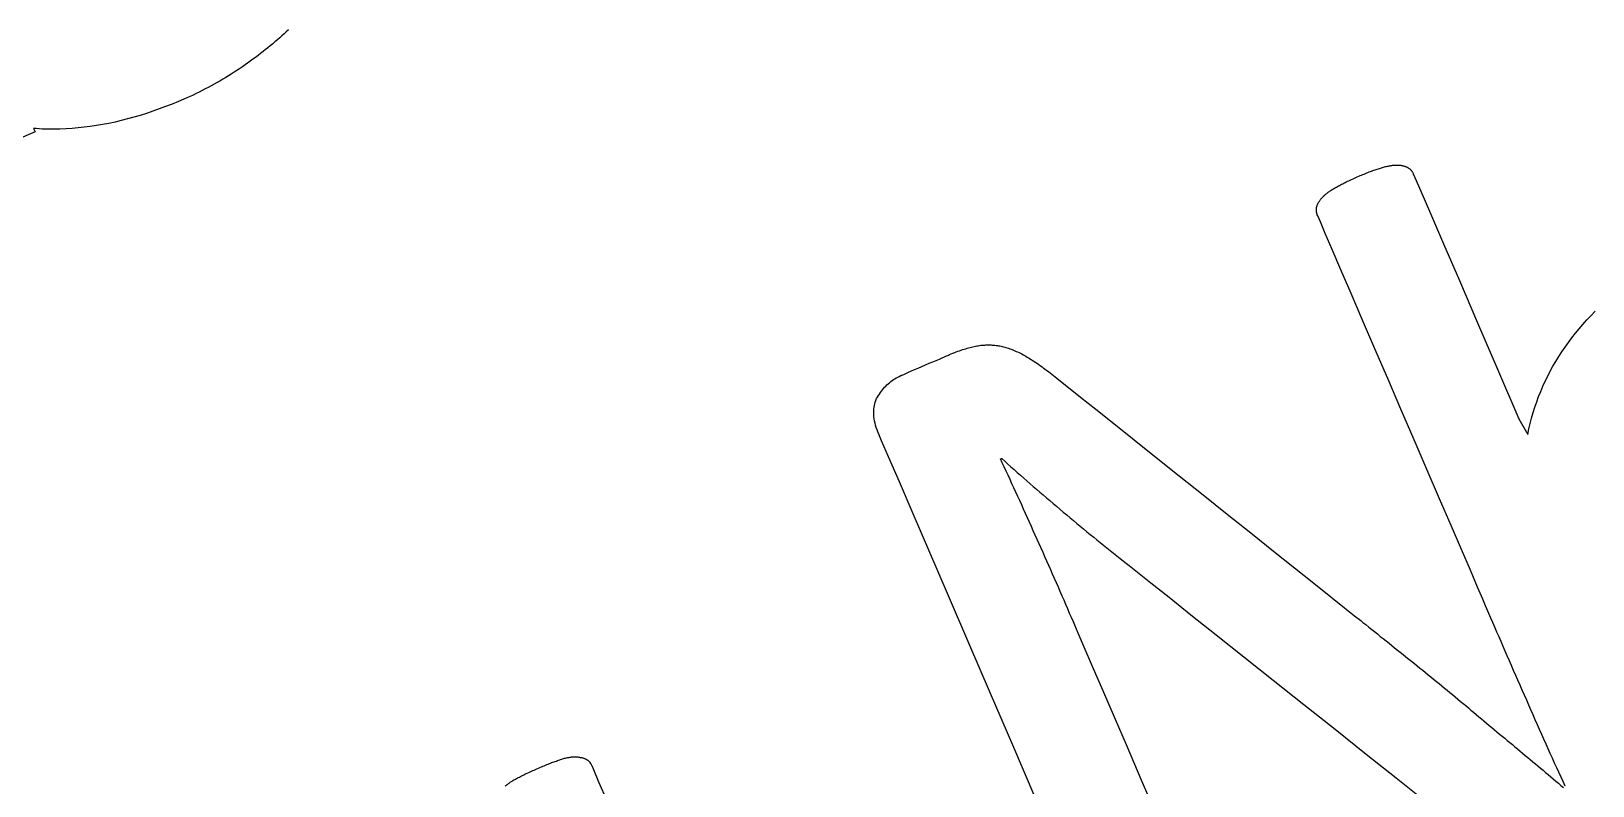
# Model space of a CAD drawing. Header units: millimetres. Extents: x 47 to 159, y 49 to 299.
# Drawn here: x 94.85 to 106.48, y 251.07 to 256.69 of the extents above; entities that cross this region are included whole.
import ezdxf

# ---------------------------------------------------------------- set-up
doc = ezdxf.new("R2010")
doc.units = ezdxf.units.MM

# ---------------------------------------------------------------- blocks, each defined once
blk = doc.blocks.new('angel 01')
for points in [[(-19.44, 202.07), (-19.548, 202.32), (-19.651, 202.56), (-19.747, 202.784), (-19.835, 202.986), (-19.91, 203.162), (-19.972, 203.305), (-20.017, 203.409), (-20.043, 203.47), (-20.053, 203.493), (-20.067, 203.525), (-20.081, 203.557), (-20.095, 203.59), (-20.109, 203.622), (-20.123, 203.654), (-20.137, 203.686), (-20.151, 203.719), (-20.165, 203.751), (-20.179, 203.783), (-20.194, 203.816), (-20.208, 203.848), (-20.222, 203.88), (-20.236, 203.913), (-20.251, 203.945), (-20.265, 203.978), (-20.279, 204.01), (-20.294, 204.042), (-20.308, 204.075), (-20.323, 204.107), (-20.337, 204.14), (-20.352, 204.172), (-20.366, 204.204), (-20.381, 204.236), (-20.395, 204.268), (-20.41, 204.3), (-20.424, 204.332), (-20.438, 204.364), (-20.453, 204.396), (-20.467, 204.428), (-20.482, 204.459), (-20.496, 204.491), (-20.511, 204.522), (-20.525, 204.554), (-20.539, 204.585), (-20.554, 204.616), (-20.568, 204.647), (-20.583, 204.678), (-20.595, 204.706), (-20.595, 204.706), (-20.595, 204.706), (-20.595, 204.706), (-20.594, 204.707), (-20.594, 204.707), (-20.593, 204.707), (-20.593, 204.707), (-20.592, 204.708), (-20.592, 204.708), (-20.591, 204.708), (-20.59, 204.708), (-20.59, 204.709), (-20.589, 204.709), (-20.589, 204.709), (-20.588, 204.709), (-20.588, 204.71), (-20.587, 204.71), (-20.587, 204.71), (-20.587, 204.709), (-20.564, 204.689), (-20.541, 204.668), (-20.518, 204.647), (-20.494, 204.627), (-20.471, 204.606), (-20.447, 204.585), (-20.423, 204.564), (-20.4, 204.543), (-20.376, 204.522), (-20.352, 204.501), (-20.327, 204.481), (-20.303, 204.459), (-20.278, 204.438), (-20.254, 204.417), (-20.229, 204.396), (-20.204, 204.375), (-20.179, 204.354), (-20.154, 204.333), (-20.128, 204.311), (-20.103, 204.29), (-20.078, 204.269), (-20.053, 204.248), (-20.027, 204.227), (-20.002, 204.206), (-19.977, 204.186), (-19.952, 204.165), (-19.927, 204.145), (-19.902, 204.124), (-19.878, 204.104), (-19.853, 204.084), (-19.828, 204.064), (-19.804, 204.044), (-19.779, 204.025), (-19.755, 204.005), (-19.73, 203.986), (-19.706, 203.966), (-19.682, 203.947), (-19.657, 203.928), (-19.637, 203.912), (-19.576, 203.863), (-19.476, 203.784), (-19.341, 203.677), (-19.178, 203.547), (-18.991, 203.398), (-18.785, 203.234), (-18.565, 203.06), (-18.336, 202.878), (-18.104, 202.694), (-17.874, 202.51), (-17.65, 202.332), (-17.438, 202.164)], [(-24.284, 202.271), (-24.28, 202.275), (-24.275, 202.278), (-24.27, 202.282), (-24.265, 202.286), (-24.26, 202.29), (-24.255, 202.294), (-24.25, 202.298), (-24.244, 202.302), (-24.238, 202.305), (-24.232, 202.309), (-24.226, 202.313), (-24.22, 202.317), (-24.213, 202.32), (-24.207, 202.324), (-24.2, 202.328), (-24.193, 202.332), (-24.186, 202.335), (-24.178, 202.339), (-24.17, 202.343), (-24.162, 202.347), (-24.154, 202.351), (-24.146, 202.356), (-24.137, 202.36), (-24.128, 202.364), (-24.119, 202.368), (-24.109, 202.373), (-24.099, 202.377), (-24.089, 202.382), (-24.079, 202.387), (-24.068, 202.391), (-24.058, 202.396), (-24.047, 202.401), (-24.036, 202.406), (-24.025, 202.41), (-24.014, 202.415), (-24.004, 202.419), (-23.994, 202.423), (-23.984, 202.427), (-23.974, 202.431), (-23.964, 202.435), (-23.955, 202.439), (-23.946, 202.442), (-23.937, 202.446), (-23.928, 202.449), (-23.919, 202.452), (-23.911, 202.455), (-23.902, 202.458), (-23.894, 202.461), (-23.886, 202.464), (-23.878, 202.467), (-23.871, 202.469), (-23.863, 202.471), (-23.856, 202.474), (-23.849, 202.476), (-23.842, 202.478), (-23.835, 202.48), (-23.828, 202.481), (-23.821, 202.483), (-23.815, 202.484), (-23.809, 202.485), (-23.802, 202.486), (-23.796, 202.487), (-23.79, 202.488), (-23.785, 202.488), (-23.779, 202.489), (-23.773, 202.489), (-23.768, 202.489), (-23.763, 202.489), (-23.758, 202.489), (-23.753, 202.489), (-23.748, 202.488), (-23.743, 202.488), (-23.739, 202.487), (-23.734, 202.487), (-23.73, 202.486), (-23.725, 202.485), (-23.721, 202.485), (-23.717, 202.484), (-23.713, 202.483), (-23.709, 202.482), (-23.705, 202.481), (-23.701, 202.48), (-23.698, 202.478), (-23.694, 202.477), (-23.691, 202.476), (-23.688, 202.474), (-23.684, 202.473), (-23.681, 202.471), (-23.678, 202.469), (-23.675, 202.467), (-23.672, 202.466), (-23.67, 202.464), (-23.667, 202.461), (-23.664, 202.459), (-23.662, 202.457), (-23.659, 202.454), (-23.657, 202.452), (-23.655, 202.449), (-23.652, 202.446), (-23.65, 202.443), (-23.648, 202.44), (-23.646, 202.437), (-23.644, 202.434), (-23.643, 202.431), (-23.641, 202.427), (-23.639, 202.424), (-23.626, 202.394), (-23.588, 202.304), (-23.527, 202.163)], [(-20.337, 202.186), (-20.505, 202.575), (-20.671, 202.961), (-20.832, 203.335), (-20.984, 203.688), (-21.123, 204.011), (-21.246, 204.297), (-21.349, 204.536), (-21.429, 204.721), (-21.481, 204.842), (-21.502, 204.891), (-21.509, 204.907), (-21.515, 204.924), (-21.521, 204.94), (-21.526, 204.957), (-21.53, 204.973), (-21.534, 204.989), (-21.536, 205.004), (-21.538, 205.019), (-21.54, 205.034), (-21.54, 205.049), (-21.54, 205.063), (-21.539, 205.077), (-21.537, 205.091), (-21.535, 205.104), (-21.532, 205.117), (-21.528, 205.13), (-21.523, 205.142), (-21.518, 205.155), (-21.511, 205.166), (-21.505, 205.178), (-21.498, 205.189), (-21.49, 205.2), (-21.483, 205.211), (-21.475, 205.221), (-21.467, 205.231), (-21.459, 205.24), (-21.45, 205.249), (-21.441, 205.258), (-21.432, 205.266), (-21.423, 205.274), (-21.413, 205.282), (-21.403, 205.29), (-21.393, 205.297), (-21.383, 205.303), (-21.372, 205.31), (-21.361, 205.316), (-21.35, 205.321), (-21.338, 205.327), (-21.333, 205.329), (-21.327, 205.331), (-21.316, 205.336), (-21.3, 205.343), (-21.281, 205.351), (-21.259, 205.361), (-21.235, 205.371), (-21.209, 205.382), (-21.182, 205.394), (-21.155, 205.406), (-21.127, 205.418), (-21.1, 205.429), (-21.075, 205.44), (-21.051, 205.45), (-21.03, 205.459), (-21.012, 205.467), (-20.998, 205.473), (-20.988, 205.477), (-20.984, 205.479), (-20.975, 205.483), (-20.962, 205.488), (-20.95, 205.493), (-20.937, 205.498), (-20.925, 205.503), (-20.913, 205.508), (-20.901, 205.512), (-20.889, 205.516), (-20.878, 205.52), (-20.866, 205.524), (-20.855, 205.527), (-20.844, 205.53), (-20.833, 205.534), (-20.822, 205.536), (-20.812, 205.539), (-20.801, 205.541), (-20.791, 205.544), (-20.781, 205.546), (-20.771, 205.548), (-20.761, 205.549), (-20.752, 205.55), (-20.742, 205.552), (-20.732, 205.553), (-20.723, 205.554), (-20.713, 205.554), (-20.704, 205.555), (-20.694, 205.555), (-20.685, 205.555), (-20.675, 205.555), (-20.666, 205.555), (-20.657, 205.554), (-20.647, 205.553), (-20.638, 205.553), (-20.629, 205.551), (-20.619, 205.55), (-20.61, 205.549), (-20.601, 205.547), (-20.592, 205.545), (-20.583, 205.543), (-20.574, 205.541), (-20.564, 205.539), (-20.555, 205.536), (-20.546, 205.533), (-20.536, 205.53), (-20.527, 205.527), (-20.517, 205.523), (-20.508, 205.52), (-20.498, 205.516), (-20.488, 205.512), (-20.478, 205.507), (-20.468, 205.503), (-20.458, 205.498), (-20.448, 205.493), (-20.438, 205.488), (-20.428, 205.482), (-20.418, 205.476), (-20.408, 205.471), (-20.397, 205.465), (-20.387, 205.458), (-20.376, 205.452), (-20.365, 205.445), (-20.355, 205.438), (-20.344, 205.431), (-20.332, 205.423), (-20.321, 205.416), (-20.31, 205.408), (-20.298, 205.4), (-20.286, 205.391), (-20.275, 205.383), (-20.263, 205.374), (-20.25, 205.365), (-20.238, 205.356), (-20.226, 205.346), (-20.213, 205.337), (-20.201, 205.327), (-20.188, 205.317), (-20.177, 205.308), (-20.149, 205.286), (-20.089, 205.238), (-20, 205.167), (-19.886, 205.076), (-19.752, 204.969), (-19.601, 204.849), (-19.437, 204.718), (-19.265, 204.58), (-19.087, 204.438), (-18.908, 204.296), (-18.733, 204.156), (-18.564, 204.021), (-18.406, 203.895), (-18.262, 203.781), (-18.137, 203.681), (-18.035, 203.599), (-17.959, 203.539), (-17.914, 203.503), (-17.898, 203.49), (-17.876, 203.473), (-17.854, 203.455), (-17.832, 203.438), (-17.811, 203.421), (-17.789, 203.404), (-17.768, 203.386), (-17.746, 203.369), (-17.725, 203.352), (-17.703, 203.335), (-17.682, 203.318), (-17.661, 203.301), (-17.64, 203.284), (-17.619, 203.267), (-17.598, 203.251), (-17.577, 203.234), (-17.556, 203.217), (-17.535, 203.2), (-17.514, 203.184), (-17.493, 203.167), (-17.473, 203.15), (-17.452, 203.134), (-17.432, 203.117), (-17.411, 203.1), (-17.391, 203.084), (-17.371, 203.067), (-17.35, 203.051), (-17.33, 203.034), (-17.31, 203.018), (-17.29, 203.001), (-17.27, 202.985), (-17.25, 202.968), (-17.23, 202.952), (-17.21, 202.935), (-17.191, 202.919), (-17.171, 202.902), (-17.151, 202.886), (-17.132, 202.87), (-17.112, 202.853), (-17.093, 202.837), (-17.073, 202.821), (-17.054, 202.804), (-17.034, 202.788), (-17.015, 202.772), (-16.996, 202.756), (-16.976, 202.739), (-16.957, 202.723), (-16.938, 202.707), (-16.918, 202.691), (-16.899, 202.675), (-16.88, 202.659), (-16.861, 202.643), (-16.841, 202.627), (-16.822, 202.611), (-16.803, 202.595), (-16.784, 202.58), (-16.765, 202.564), (-16.746, 202.548), (-16.727, 202.532), (-16.708, 202.516), (-16.689, 202.5), (-16.67, 202.485), (-16.651, 202.469), (-16.632, 202.453), (-16.613, 202.437), (-16.594, 202.421), (-16.575, 202.405), (-16.556, 202.389), (-16.537, 202.373), (-16.518, 202.357), (-16.499, 202.341), (-16.48, 202.325), (-16.461, 202.309), (-16.442, 202.293), (-16.424, 202.277), (-16.405, 202.261)], [(-16.391, 202.271), (-16.407, 202.305), (-16.422, 202.339), (-16.438, 202.374), (-16.454, 202.408), (-16.47, 202.443), (-16.486, 202.478), (-16.502, 202.514), (-16.518, 202.549), (-16.534, 202.584), (-16.55, 202.62), (-16.566, 202.656), (-16.582, 202.692), (-16.598, 202.728), (-16.614, 202.764), (-16.63, 202.801), (-16.646, 202.838), (-16.662, 202.874), (-16.678, 202.911), (-16.695, 202.948), (-16.711, 202.985), (-16.727, 203.022), (-16.743, 203.059), (-16.759, 203.095), (-16.775, 203.132), (-16.791, 203.168), (-16.806, 203.204), (-16.822, 203.24), (-16.837, 203.276), (-16.853, 203.311), (-16.868, 203.347), (-16.884, 203.382), (-16.899, 203.418), (-16.914, 203.453), (-16.929, 203.488), (-16.944, 203.522), (-16.959, 203.557), (-16.974, 203.591), (-16.984, 203.614), (-17.005, 203.663), (-17.044, 203.753), (-17.097, 203.878), (-17.164, 204.032), (-17.241, 204.211), (-17.327, 204.41), (-17.419, 204.624), (-17.515, 204.848), (-17.614, 205.076), (-17.712, 205.305), (-17.808, 205.527), (-17.9, 205.74), (-17.984, 205.937), (-18.061, 206.113), (-18.126, 206.265), (-18.178, 206.385), (-18.214, 206.47), (-18.233, 206.515), (-18.237, 206.522), (-18.238, 206.525), (-18.239, 206.528), (-18.24, 206.531), (-18.241, 206.534), (-18.241, 206.537), (-18.242, 206.541), (-18.243, 206.544), (-18.243, 206.547), (-18.244, 206.55), (-18.244, 206.553), (-18.244, 206.557), (-18.244, 206.56), (-18.244, 206.563), (-18.244, 206.567), (-18.243, 206.57), (-18.243, 206.573), (-18.243, 206.577), (-18.242, 206.58), (-18.241, 206.583), (-18.24, 206.587), (-18.239, 206.59), (-18.238, 206.594), (-18.237, 206.597), (-18.236, 206.601), (-18.234, 206.604), (-18.232, 206.608), (-18.23, 206.611), (-18.228, 206.615), (-18.226, 206.619), (-18.224, 206.622), (-18.221, 206.626), (-18.219, 206.63), (-18.216, 206.633), (-18.213, 206.637), (-18.21, 206.641), (-18.207, 206.645), (-18.203, 206.648), (-18.2, 206.652), (-18.196, 206.656), (-18.192, 206.66), (-18.188, 206.664), (-18.184, 206.668), (-18.18, 206.672), (-18.175, 206.675), (-18.171, 206.679), (-18.166, 206.683), (-18.161, 206.687), (-18.156, 206.691), (-18.15, 206.695), (-18.145, 206.699), (-18.139, 206.703), (-18.133, 206.707), (-18.127, 206.711), (-18.121, 206.714), (-18.115, 206.718), (-18.108, 206.722), (-18.101, 206.726), (-18.095, 206.73), (-18.087, 206.734), (-18.08, 206.738), (-18.072, 206.742), (-18.064, 206.747), (-18.056, 206.751), (-18.048, 206.755), (-18.039, 206.76), (-18.03, 206.764), (-18.021, 206.768), (-18.012, 206.773), (-18.002, 206.777), (-17.992, 206.782), (-17.982, 206.787), (-17.971, 206.791), (-17.961, 206.796), (-17.95, 206.801), (-17.939, 206.806), (-17.928, 206.811), (-17.918, 206.815), (-17.908, 206.819), (-17.898, 206.823), (-17.888, 206.827), (-17.879, 206.831), (-17.869, 206.835), (-17.86, 206.838), (-17.851, 206.842), (-17.842, 206.845), (-17.833, 206.849), (-17.824, 206.852), (-17.816, 206.855), (-17.807, 206.858), (-17.799, 206.861), (-17.79, 206.864), (-17.782, 206.866), (-17.774, 206.869), (-17.766, 206.871), (-17.759, 206.874), (-17.751, 206.876), (-17.744, 206.878), (-17.736, 206.88), (-17.729, 206.882), (-17.722, 206.883), (-17.715, 206.885), (-17.708, 206.886), (-17.702, 206.888), (-17.695, 206.889), (-17.689, 206.89), (-17.683, 206.891), (-17.677, 206.892), (-17.671, 206.892), (-17.665, 206.893), (-17.659, 206.893), (-17.654, 206.893), (-17.648, 206.894), (-17.643, 206.894), (-17.638, 206.893), (-17.633, 206.893), (-17.628, 206.893), (-17.624, 206.893), (-17.619, 206.892), (-17.615, 206.892), (-17.61, 206.891), (-17.606, 206.89), (-17.602, 206.889), (-17.598, 206.888), (-17.594, 206.887), (-17.59, 206.886), (-17.586, 206.885), (-17.582, 206.884), (-17.579, 206.883), (-17.575, 206.881), (-17.572, 206.88), (-17.569, 206.878), (-17.566, 206.876), (-17.563, 206.875), (-17.56, 206.873), (-17.557, 206.871), (-17.554, 206.869), (-17.552, 206.867), (-17.549, 206.865), (-17.546, 206.863), (-17.544, 206.86), (-17.542, 206.858), (-17.539, 206.856), (-17.537, 206.853), (-17.535, 206.851), (-17.533, 206.848), (-17.531, 206.846), (-17.53, 206.843), (-17.528, 206.84), (-17.526, 206.837), (-17.525, 206.835), (-17.523, 206.832), (-17.522, 206.829), (-17.51, 206.8), (-17.466, 206.699), (-17.394, 206.532), (-17.297, 206.307), (-17.179, 206.034), (-17.044, 205.72), (-16.895, 205.375), (-16.737, 205.006), (-16.67, 204.889), (-16.661, 204.93), (-16.651, 204.971), (-16.641, 205.011), (-16.629, 205.052), (-16.616, 205.091), (-16.603, 205.131), (-16.589, 205.17), (-16.573, 205.209), (-16.557, 205.247), (-16.54, 205.285), (-16.521, 205.322), (-16.502, 205.359), (-16.482, 205.396), (-16.461, 205.432), (-16.439, 205.468), (-16.416, 205.504), (-16.392, 205.539), (-16.367, 205.573), (-16.342, 205.608), (-16.315, 205.642), (-16.287, 205.675), (-16.259, 205.708), (-16.229, 205.741), (-16.199, 205.773), (-16.167, 205.805)], [(-25.897, 207.901), (-25.914, 207.886), (-25.93, 207.871), (-25.947, 207.856), (-25.963, 207.841), (-25.98, 207.826), (-25.998, 207.811), (-26.015, 207.797), (-26.033, 207.782), (-26.051, 207.767), (-26.069, 207.753), (-26.087, 207.738), (-26.106, 207.724), (-26.124, 207.71), (-26.143, 207.695), (-26.163, 207.681), (-26.182, 207.667), (-26.202, 207.653), (-26.221, 207.639), (-26.241, 207.625), (-26.262, 207.611), (-26.282, 207.597), (-26.303, 207.584), (-26.323, 207.571), (-26.344, 207.557), (-26.365, 207.545), (-26.386, 207.532), (-26.408, 207.519), (-26.429, 207.507), (-26.451, 207.495), (-26.473, 207.483), (-26.495, 207.471), (-26.517, 207.46), (-26.539, 207.448), (-26.562, 207.437), (-26.585, 207.426), (-26.607, 207.415), (-26.63, 207.404), (-26.654, 207.394), (-26.677, 207.384), (-26.716, 207.367), (-26.764, 207.347), (-26.812, 207.329), (-26.86, 207.311), (-26.907, 207.294), (-26.955, 207.278), (-27.002, 207.263), (-27.049, 207.25), (-27.096, 207.237), (-27.143, 207.225), (-27.189, 207.214), (-27.236, 207.204), (-27.282, 207.196), (-27.328, 207.188), (-27.373, 207.181), (-27.419, 207.175), (-27.464, 207.17), (-27.509, 207.167), (-27.554, 207.164), (-27.599, 207.162), (-27.643, 207.161), (-27.688, 207.161), (-27.732, 207.162), (-27.775, 207.165), (-27.795, 207.166), (-27.784, 207.141), (-31.942, 205.349)]]:
    blk.add_lwpolyline(points)

msp = doc.modelspace()

# ---------------------------------------------------------------- block references
msp.add_blockref('angel 01', (122.661, 48.801))

doc.saveas('drawing.dxf')
